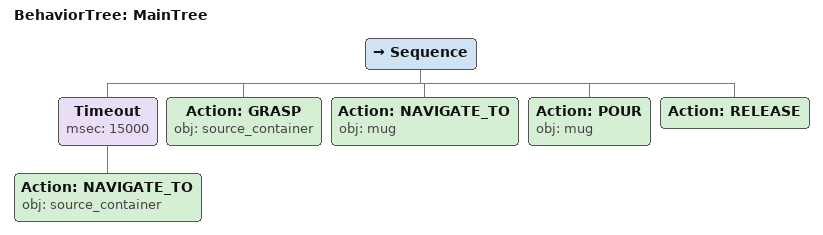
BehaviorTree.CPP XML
<root main_tree_to_execute="MainTree">
  <BehaviorTree ID="MainTree">
    <Sequence>
      <!-- Timeout: NAVIGATE_TO source_container within 15s -->
      <Timeout msec="15000">
        <!-- Navigate to source_container -->
        <Action ID="NAVIGATE_TO" obj="source_container" />
      </Timeout>
      <!-- Grasp source_container -->
      <Action ID="GRASP" obj="source_container" />
      <!-- Navigate to mug -->
      <Action ID="NAVIGATE_TO" obj="mug" />
      <!-- Pour into mug -->
      <Action ID="POUR" obj="mug" />
      <!-- Release -->
      <Action ID="RELEASE" />
    </Sequence>
  </BehaviorTree>
</root>
